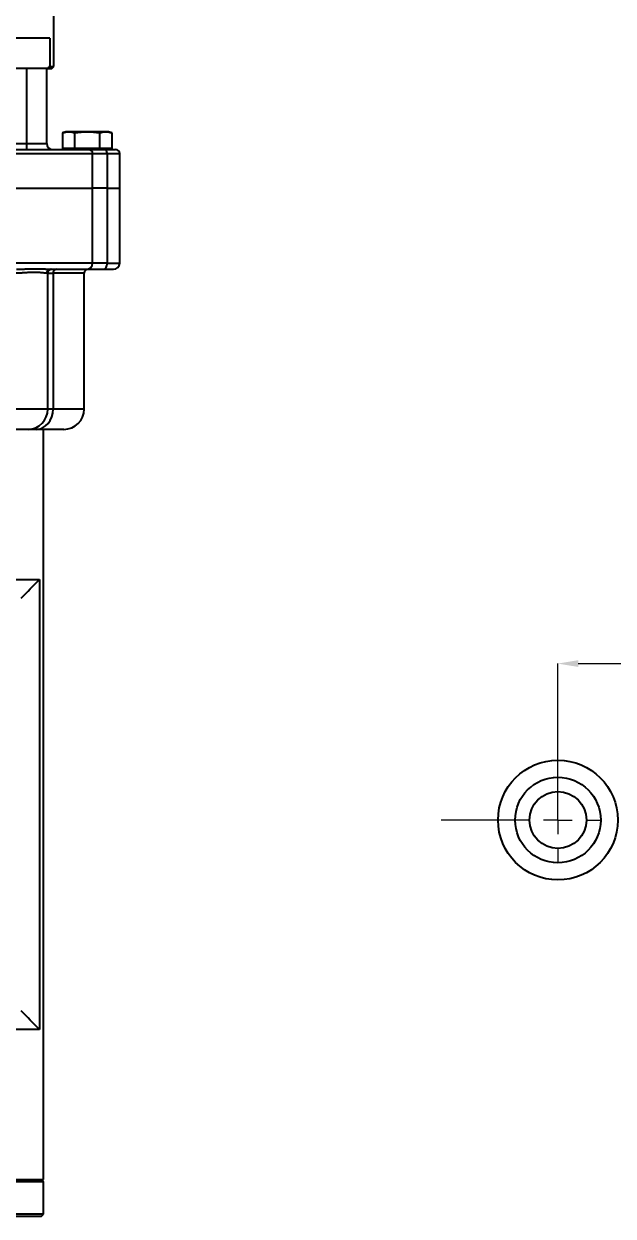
# Model space of a CAD drawing. Header units: millimetres. Extents: x 2016 to 4452, y 736 to 2459.
# Drawn here: x 3712 to 4002, y 1462 to 2050 of the extents above; entities that cross this region are included whole.
import ezdxf

# ---------------------------------------------------------------- set-up
doc = ezdxf.new("R2010")
doc.units = ezdxf.units.MM
doc.linetypes.add('CENTER2', pattern=[28.575, 19.05, -3.175, 3.175, -3.175])
for name, color, linetype, lineweight in [('FORMAT', 7, 'Continuous', 18), ('中心线', 1, 'CENTER2', 13), ('标注', 3, 'Continuous', 13), ('粗实线', 7, 'Continuous', 40)]:
    doc.layers.add(name, color=color, linetype=linetype, lineweight=lineweight)
doc.styles.add('SLDTEXTSTYLE1', font='txt.shx', dxfattribs={"width": 0.7, "bigfont": 'gbcbig.shx'})
doc.dimstyles.new('SLDDIMSTYLE12$0', dxfattribs={"dimtxt": 12, "dimasz": 10, "dimexe": 0, "dimexo": 0.0625, "dimgap": 0.875, "dimtad": 1, "dimdec": 1, "dimlfac": 1.8, "dimrnd": 1e-09, "dimzin": 12, "dimdsep": 46, "dimtxsty": 'SLDTEXTSTYLE1', "dimcen": 0.09, "dimdle": 8.16, "dimclrd": 3, "dimclre": 3, "dimadec": 0, "dimazin": 3, "dimtfac": 1, "dimtdec": 1, "dimtofl": 0, "dimtmove": 0, "dimatfit": 3, "dimfxl": 0, "dimfrac": 2, "dimtolj": 1, "dimlwd": 5, "dimlwe": 5, "dimarcsym": 0})

# ---------------------------------------------------------------- blocks, each defined once
blk = doc.blocks.new('SW_CENTERMARKSYMBOL_16')
at = {"layer": 'FORMAT', "color": 0}
for p, q in [((0, 2), (0, 3)), ((0, 0), (0, 1)), ((-2, 0), (-8.181, 0)), ((0, 0), (-1, 0)), ((0, 0), (0, -1)), ((0, 0), (1, 0)), ((2, 0), (3, 0)), ((0, -2), (0, -3))]:
    blk.add_line(p, q, dxfattribs=at)
blk = doc.blocks.new('*D89')
at = {"layer": 'Defpoints', "color": 0, "transparency": 16777216}
for p in [(4143.96, 1734.5), (3975.21, 1657.34), (4143.96, 1657.34)]:
    blk.add_point(p, dxfattribs=at)
at = {"layer": '标注', "color": 3, "lineweight": 5, "transparency": 16777216}
blk.add_line((3975.21, 1657.4), (3975.21, 1734.5), dxfattribs=at)
at = {"layer": '标注', "color": 3, "linetype": 'Continuous', "lineweight": 5, "transparency": 16777216}
for p, q in [((3985.21, 1734.5), (4133.96, 1734.5)), ((4143.96, 1657.4), (4143.96, 1734.5))]:
    blk.add_line(p, q, dxfattribs=at)
at = {"layer": '标注', "color": 3, "transparency": 16777216}
for points in [[(3985.21, 1736.17), (3985.21, 1732.84), (3975.21, 1734.5)], [(4133.96, 1736.17), (4133.96, 1732.84), (4143.96, 1734.5)]]:
    blk.add_solid(points, dxfattribs=at)
at = {"layer": '标注', "color": 0, "transparency": 16777216, "insert": (4059.59, 1746.81), "char_height": 10, "attachment_point": 5, "style": 'SLDTEXTSTYLE1'}
blk.add_mtext('\\A1;{\\H2.28571x;120}', dxfattribs=at)

msp = doc.modelspace()

# ---------------------------------------------------------------- linework, layer by layer
at = {"color": 7, "linetype": 'Continuous', "lineweight": 25}
for p, q in [((3726.567, 2028.989), (3726.567, 2056.989)), ((3724.591, 2042.989), (3665.567, 2042.989)), ((3724.591, 2042.989), (3724.591, 2028.989)), ((3724.591, 2028.989), (3726.567, 2028.989)), ((3725.567, 2027.989), (3726.567, 2028.989)), ((3723.565, 2027.989), (3689.225, 2027.989)), ((3713.067, 2027.989), (3713.067, 1990.989)), ((3723.067, 1990.989), (3723.067, 2027.989)), ((3723.565, 2027.989), (3725.567, 2027.989)), ((3732.567, 1996.789), (3730.942, 1996.198)), ((3730.942, 1996.198), (3730.942, 1988.589)), ((3733.973, 1996.789), (3732.567, 1996.789)), ((3743.067, 1996.789), (3733.973, 1996.789)), ((3737.004, 1988.589), (3737.004, 1996.198)), ((3752.16, 1996.789), (3743.067, 1996.789)), ((3749.129, 1996.198), (3749.129, 1988.589)), ((3753.567, 1996.789), (3752.16, 1996.789)), ((3755.191, 1996.198), (3753.567, 1996.789)), ((3755.191, 1996.198), (3755.191, 1988.589)), ((3691.359, 1990.989), (3713.067, 1990.989)), ((3713.067, 1990.989), (3713.067, 1987.989)), ((3713.067, 1990.989), (3723.067, 1990.989)), ((3737.004, 1988.589), (3730.942, 1988.589)), ((3732.892, 1988.589), (3733.492, 1987.989)), ((3749.129, 1988.589), (3737.004, 1988.589)), ((3755.191, 1988.589), (3749.129, 1988.589)), ((3752.642, 1987.989), (3752.034, 1987.989)), ((3752.642, 1987.989), (3753.242, 1988.589)), ((3671.767, 1985.989), (3745.732, 1985.989)), ((3745.732, 1968.989), (3745.732, 1985.989)), ((3745.732, 1985.989), (3752.889, 1985.989)), ((3752.889, 1985.989), (3752.889, 1968.989)), ((3752.889, 1985.989), (3759.067, 1985.989)), ((3759.067, 1968.989), (3759.067, 1985.989)), ((3671.767, 1968.989), (3745.732, 1968.989)), ((3752.889, 1968.989), (3745.732, 1968.989)), ((3745.732, 1931.989), (3745.732, 1968.989)), ((3752.889, 1968.989), (3759.067, 1968.989)), ((3752.889, 1968.989), (3752.889, 1931.989)), ((3759.067, 1931.989), (3759.067, 1968.989)), ((3745.732, 1931.989), (3671.767, 1931.989)), ((3752.889, 1931.989), (3745.732, 1931.989)), ((3752.889, 1931.989), (3759.067, 1931.989)), ((3723.575, 1926.989), (3722.959, 1926.989)), ((3723.575, 1859.989), (3723.575, 1926.989)), ((3723.575, 1926.989), (3726.246, 1926.989)), ((3726.246, 1926.989), (3726.246, 1859.989)), ((3741.567, 1926.989), (3726.246, 1926.989)), ((3741.567, 1859.989), (3741.567, 1926.989)), ((3723.575, 1859.989), (3705.438, 1859.989)), ((3726.246, 1859.989), (3723.575, 1859.989)), ((3741.567, 1859.989), (3726.246, 1859.989)), ((3721.567, 1479.989), (3721.567, 1849.989)), ((3625.011, 1775.989), (3719.453, 1775.989)), ((3719.453, 1775.989), (3719.453, 1553.989)), ((3719.453, 1553.989), (3625.011, 1553.989)), ((3721.567, 1478.989), (3574.567, 1478.989)), ((3648.067, 1479.989), (3721.567, 1479.989)), ((3721.567, 1478.989), (3720.567, 1479.989)), ((3721.567, 1462.989), (3721.567, 1478.989)), ((3721.567, 1462.989), (3700.039, 1462.989)), ((3703.756, 1461.989), (3720.567, 1461.989)), ((3720.567, 1461.989), (3721.567, 1462.989))]:
    msp.add_line(p, q, dxfattribs=at)
at = {"color": 7, "linetype": 'Continuous', "lineweight": 25, "flags": 128}
for points in [[(3752.889, 1985.989), (3752.866, 1986.379), (3752.796, 1986.755), (3752.682, 1987.1), (3752.53, 1987.403), (3752.344, 1987.652), (3752.131, 1987.837), (3751.901, 1987.951), (3751.662, 1987.989)], [(3751.048, 1928.989), (3751.407, 1929.047), (3751.752, 1929.218), (3752.071, 1929.495), (3752.35, 1929.868), (3752.579, 1930.322), (3752.749, 1930.841), (3752.854, 1931.404), (3752.889, 1931.989)], [(3717.885, 1849.989), (3719.516, 1850.181), (3721.084, 1850.75), (3722.53, 1851.674), (3723.797, 1852.918), (3724.837, 1854.433), (3725.61, 1856.162), (3726.085, 1858.038), (3726.246, 1859.989)]]:
    msp.add_lwpolyline(points, dxfattribs=at)
at = {"color": 7, "linetype": 'Continuous', "lineweight": 25}
for centre, radius, start, end in [((3726.067, 1990.989), 3, 180, 270), ((3743.76, 1986.017), 1.972, 359.192212, 89.168765), ((3757.067, 1985.989), 2, 0, 90), ((3724.906, 1927.043), 1.947, 91.662508, 181.571206), ((3725.545, 1927.019), 1.97, 90.894351, 180.867266), ((3728.098, 1927.14), 1.858, 95.555734, 184.643207), ((3743.567, 1926.989), 2, 90, 180), ((3742.774, 1931.947), 2.959, 270.831235, 0.807788), ((3756.067, 1931.989), 3, 270, 0), ((3713.724, 1859.84), 9.852, 270.894351, 0.867266), ((3731.567, 1859.989), 10, 270, 0)]:
    msp.add_arc(centre, radius, start, end, dxfattribs=at)
for points in [[(3724.591, 2028.989), (3724.249, 2028.656), (3723.907, 2028.322), (3723.565, 2027.989)], [(3724.849, 1928.989), (3733.413, 1928.989), (3739.54, 1928.989), (3742.817, 1928.989)], [(3742.817, 1928.989), (3744.043, 1928.989), (3746.944, 1928.989), (3751.048, 1928.989)], [(3751.048, 1928.989), (3754.214, 1928.989), (3756.067, 1928.989), (3756.067, 1928.989)], [(3710.542, 1766.746), (3713.52, 1769.82), (3716.489, 1772.902), (3719.453, 1775.989)], [(3719.453, 1553.989), (3716.489, 1557.076), (3713.52, 1560.158), (3710.542, 1563.232)]]:
    msp.add_open_spline(points, degree=3, dxfattribs=at)
for points, knots in [([(3730.942, 1996.198), (3731.443, 1996.38), (3731.946, 1996.529), (3732.956, 1996.734), (3733.463, 1996.789), (3733.973, 1996.789)], [0, 0, 0, 0, 0.5, 0.5, 1, 1, 1, 1]), ([(3733.973, 1996.789), (3734.483, 1996.789), (3734.991, 1996.734), (3736.001, 1996.529), (3736.503, 1996.38), (3737.004, 1996.198)], [0, 0, 0, 0, 0.5, 0.5, 1, 1, 1, 1]), ([(3737.004, 1996.198), (3738.007, 1996.38), (3739.012, 1996.529), (3741.032, 1996.734), (3742.047, 1996.789), (3743.067, 1996.789)], [0, 0, 0, 0, 0.5, 0.5, 1, 1, 1, 1]), ([(3743.067, 1996.789), (3744.087, 1996.789), (3745.101, 1996.734), (3747.121, 1996.529), (3748.127, 1996.38), (3749.129, 1996.198)], [0, 0, 0, 0, 0.5, 0.5, 1, 1, 1, 1]), ([(3749.129, 1996.198), (3749.63, 1996.38), (3750.133, 1996.529), (3751.143, 1996.734), (3751.65, 1996.789), (3752.16, 1996.789)], [0, 0, 0, 0, 0.5, 0.5, 1, 1, 1, 1]), ([(3752.16, 1996.789), (3752.67, 1996.789), (3753.177, 1996.734), (3754.187, 1996.529), (3754.69, 1996.38), (3755.191, 1996.198)], [0, 0, 0, 0, 0.5, 0.5, 1, 1, 1, 1]), ([(3671.295, 1987.989), (3671.62, 1987.989), (3672.27, 1987.989), (3673.241, 1987.989), (3674.209, 1987.989), (3675.174, 1987.989), (3676.136, 1987.989), (3677.095, 1987.989), (3678.051, 1987.989), (3679.004, 1987.989), (3679.954, 1987.989), (3680.901, 1987.989), (3681.845, 1987.989), (3682.785, 1987.989), (3685.497, 1987.989), (3689.916, 1987.989), (3695.927, 1987.989), (3701.751, 1987.989), (3707.372, 1987.989), (3712.723, 1987.989), (3717.773, 1987.989), (3722.483, 1987.989), (3726.812, 1987.989), (3730.746, 1987.989), (3734.245, 1987.989), (3737.319, 1987.989), (3739.322, 1987.989), (3740.55, 1987.989), (3741.175, 1987.989), (3741.766, 1987.989), (3742.324, 1987.989), (3742.847, 1987.989), (3743.339, 1987.989), (3743.639, 1987.989), (3743.788, 1987.989)], [0, 0, 0, 0, 0.0093105, 0.0186159, 0.0279169, 0.0372146, 0.0465099, 0.0558039, 0.0650974, 0.0743915, 0.0836871, 0.0929851, 0.1022866, 0.1115925, 0.1209037, 0.1830711, 0.2452435, 0.3086194, 0.3720001, 0.435998, 0.5000006, 0.5639986, 0.6280012, 0.691377, 0.7547578, 0.8169252, 0.8790975, 0.8963842, 0.9136555, 0.9309179, 0.9481773, 0.96544, 0.9827122, 1, 1, 1, 1]), ([(3743.788, 1987.989), (3743.825, 1987.989), (3743.899, 1987.989), (3744.022, 1987.989), (3744.153, 1987.989), (3744.293, 1987.989), (3744.442, 1987.989), (3744.601, 1987.989), (3744.768, 1987.989), (3745.124, 1987.989), (3745.727, 1987.989), (3746.671, 1987.989), (3747.746, 1987.989), (3748.745, 1987.989), (3749.596, 1987.989), (3750.258, 1987.989), (3750.944, 1987.989), (3751.422, 1987.989), (3751.662, 1987.989)], [0, 0, 0, 0, 0.0310762, 0.0621131, 0.0931241, 0.1241227, 0.1551224, 0.1861367, 0.2171792, 0.2482633, 0.3741169, 0.5000067, 0.6258603, 0.75175, 0.8138598, 0.875866, 0.9378767, 1, 1, 1, 1]), ([(3751.662, 1987.989), (3751.753, 1987.989), (3751.936, 1987.989), (3752.204, 1987.989), (3752.465, 1987.989), (3752.721, 1987.989), (3752.97, 1987.989), (3753.214, 1987.989), (3753.451, 1987.989), (3753.682, 1987.989), (3754.177, 1987.989), (3754.879, 1987.989), (3755.67, 1987.989), (3756.296, 1987.989), (3756.654, 1987.989), (3756.846, 1987.989), (3756.945, 1987.989), (3757.015, 1987.989), (3757.058, 1987.989), (3757.064, 1987.989), (3757.067, 1987.989)], [0, 0, 0, 0, 0.0274974, 0.054936, 0.0823327, 0.1097047, 0.1370692, 0.1644432, 0.191844, 0.2192885, 0.2467939, 0.3733801, 0.5000071, 0.6265933, 0.7532203, 0.8026628, 0.8519622, 0.9012182, 0.9505309, 1, 1, 1, 1]), ([(3708.155, 1928.989), (3708.333, 1928.99), (3708.688, 1928.991), (3709.215, 1928.997), (3709.739, 1929.007), (3710.26, 1929.02), (3710.776, 1929.036), (3711.289, 1929.053), (3711.797, 1929.071), (3712.301, 1929.09), (3712.801, 1929.109), (3713.953, 1929.154), (3715.687, 1929.217), (3717.889, 1929.251), (3719.922, 1929.217), (3721.368, 1929.15), (3722.333, 1929.096), (3722.888, 1929.064), (3723.418, 1929.035), (3723.922, 1929.011), (3724.401, 1928.993), (3724.7, 1928.99), (3724.849, 1928.989)], [0, 0, 0, 0, 0.024779, 0.0496102, 0.0744949, 0.0994342, 0.1244292, 0.149481, 0.1745908, 0.1997594, 0.2249881, 0.2502776, 0.3762065, 0.5001242, 0.6241409, 0.7501794, 0.7922188, 0.8340908, 0.8757999, 0.9173511, 0.9587493, 1, 1, 1, 1]), ([(3722.959, 1926.989), (3722.914, 1926.99), (3722.82, 1926.991), (3722.667, 1926.997), (3722.498, 1927.008), (3722.312, 1927.023), (3722.107, 1927.042), (3721.87, 1927.067), (3721.583, 1927.1), (3721.254, 1927.138), (3720.897, 1927.178), (3720.394, 1927.234), (3719.739, 1927.297), (3718.604, 1927.378), (3717.053, 1927.426), (3714.942, 1927.369), (3713.017, 1927.247), (3711.592, 1927.152), (3710.759, 1927.1), (3710.101, 1927.064), (3709.424, 1927.032), (3708.745, 1927.008), (3708.11, 1926.992), (3707.699, 1926.99), (3707.502, 1926.989)], [0, 0, 0, 0, 0.0181726, 0.0374209, 0.0577463, 0.0791501, 0.1016336, 0.1251976, 0.1538048, 0.1874266, 0.2185554, 0.2496856, 0.3160964, 0.375019, 0.4998277, 0.6241215, 0.7494717, 0.8121152, 0.8433707, 0.8746159, 0.9096153, 0.9421765, 0.9723032, 1, 1, 1, 1]), ([(3713.878, 1849.989), (3713.844, 1849.989), (3713.777, 1849.989), (3713.665, 1849.989), (3713.543, 1849.989), (3713.411, 1849.989), (3713.27, 1849.989), (3713.119, 1849.989), (3712.958, 1849.989), (3712.787, 1849.989), (3712.607, 1849.989), (3712.153, 1849.989), (3711.328, 1849.989), (3709.971, 1849.989), (3708.418, 1849.989), (3707.081, 1849.989), (3706.087, 1849.989), (3705.49, 1849.989), (3704.883, 1849.989), (3704.264, 1849.989), (3703.635, 1849.989), (3703.209, 1849.989), (3702.995, 1849.989)], [0, 0, 0, 0, 0.0246483, 0.0492285, 0.0737576, 0.0982528, 0.1227315, 0.1472108, 0.171708, 0.1962405, 0.2208254, 0.2454798, 0.3727266, 0.5000062, 0.6272529, 0.7545325, 0.7955722, 0.8364541, 0.8772578, 0.9180634, 0.958951, 1, 1, 1, 1]), ([(3717.885, 1849.989), (3717.784, 1849.989), (3717.582, 1849.989), (3717.29, 1849.989), (3717.006, 1849.989), (3716.732, 1849.989), (3716.467, 1849.989), (3716.211, 1849.989), (3715.964, 1849.989), (3715.726, 1849.989), (3715.437, 1849.989), (3715.107, 1849.989), (3714.75, 1849.989), (3714.426, 1849.989), (3714.132, 1849.989), (3713.962, 1849.989), (3713.878, 1849.989)], [0, 0, 0, 0, 0.0556404, 0.1112151, 0.1667434, 0.2222442, 0.2777368, 0.3332403, 0.3887739, 0.4443567, 0.5000079, 0.6001093, 0.7000475, 0.7999342, 0.8998811, 1, 1, 1, 1]), ([(3731.567, 1849.989), (3731.566, 1849.989), (3731.564, 1849.989), (3731.549, 1849.989), (3731.526, 1849.989), (3731.493, 1849.989), (3731.45, 1849.989), (3731.398, 1849.989), (3731.337, 1849.989), (3731.266, 1849.989), (3731.185, 1849.989), (3731.096, 1849.989), (3730.996, 1849.989), (3730.888, 1849.989), (3730.769, 1849.989), (3730.39, 1849.989), (3729.577, 1849.989), (3728.006, 1849.989), (3726.024, 1849.989), (3724.222, 1849.989), (3722.863, 1849.989), (3722.106, 1849.989), (3721.321, 1849.989), (3720.507, 1849.989), (3719.663, 1849.989), (3718.792, 1849.989), (3718.187, 1849.989), (3717.885, 1849.989)], [0, 0, 0, 0, 0.0183699, 0.0367275, 0.055075, 0.0734143, 0.0917476, 0.1100769, 0.1284043, 0.146732, 0.165062, 0.1833964, 0.2017373, 0.2200867, 0.2384467, 0.2568195, 0.383784, 0.5107597, 0.6349943, 0.7592397, 0.793667, 0.8280605, 0.8624338, 0.8968006, 0.9311748, 0.96557, 1, 1, 1, 1])]:
    msp.add_open_spline(points, degree=3, knots=knots, dxfattribs=at)
at = {"layer": '粗实线', "color": 7, "linetype": 'ByBlock', "lineweight": 25}
for radius in [29.531, 21.094, 14.024]:
    msp.add_circle((3975.214, 1657.336), radius, dxfattribs=at)

# ---------------------------------------------------------------- block references
at = {"layer": '中心线', "linetype": 'ByBlock', "xscale": 7.03125, "yscale": 7.03125, "zscale": 7.03125}
msp.add_blockref('SW_CENTERMARKSYMBOL_16', (3975.214, 1657.336), dxfattribs=at)

# ---------------------------------------------------------------- dimensions: what is measured, and where the dimension line sits
at = {"layer": '标注'}
dim = msp.add_linear_dim(base=(4143.964, 1734.504), p1=(3975.214, 1657.336), p2=(4143.964, 1657.336), text='{\\H2.28571x;120}', dimstyle='SLDDIMSTYLE12$0', override={"dimtxt": 10, "dimtdec": 3, "dimtzin": 0}, dxfattribs=at)
dim.commit()
dim.dimension.update_dxf_attribs({"geometry": '*D89', "text_midpoint": (4059.589, 1746.808)})

doc.saveas('drawing.dxf')
